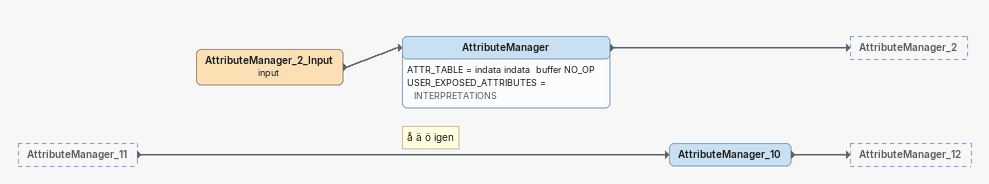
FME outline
AttributeManager_11 [outside]
    -> AttributeManager_10
AttributeManager_2_Input (input)
    -> AttributeManager
AttributeManager
    ATTR_TABLE = indata indata  buffer NO_OP
    USER_EXPOSED_ATTRIBUTES = INTERPRETATIONS
    -> AttributeManager_2
Note: å ä ö igen
AttributeManager_10
    -> AttributeManager_12
